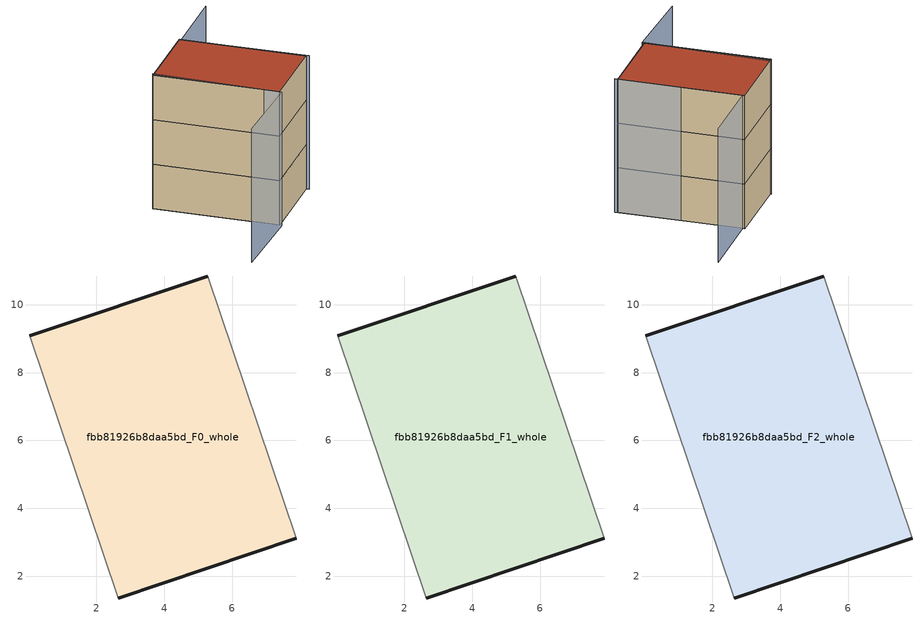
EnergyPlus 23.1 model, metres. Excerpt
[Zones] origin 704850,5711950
fbb81926b8daa5bd_F0_whole
 floor ground (EU_floor_Construction): 7.89,3.12 5.28,10.85 0.04,9.08 2.65,1.36 z0
 wall outside (EU_wall_Construction): 0.04,9.08 5.28,10.85 / 7.89,3.12 2.65,1.36 z0:3
 wall adiabatic (EU_wall_Construction): 2.65,1.36 0.04,9.08 / 5.28,10.85 7.89,3.12 z0:3
fbb81926b8daa5bd_F1_whole
 floor to fbb81926b8daa5bd_F0_whole (EU_floor_Construction): 7.88,3.12 5.27,10.85 0.04,9.08 2.65,1.36 z3
 wall outside (EU_wall_Construction): 0.04,9.08 5.28,10.85 / 7.89,3.12 2.65,1.36 z3:6
 wall adiabatic (EU_wall_Construction): 2.65,1.36 0.04,9.08 / 5.28,10.85 7.89,3.12 z3:6
fbb81926b8daa5bd_F2_whole
 floor to fbb81926b8daa5bd_F1_whole (EU_floor_Construction): 7.88,3.12 5.27,10.85 0.04,9.08 2.65,1.36 z6
 wall outside (EU_wall_Construction): 0.04,9.08 5.28,10.85 / 7.89,3.12 2.65,1.36 z6:9
 wall adiabatic (EU_wall_Construction): 2.65,1.36 0.04,9.08 / 5.28,10.85 7.89,3.12 z6:9
 roof outside (EU_roof_Construction): 5.28,10.85 7.89,3.12 2.65,1.36 0.04,9.08 z9
shading: 0.22,9.2 2.66,1.22 / 2.66,1.22 -2.72,-0.43 / 7.97,2.95 5.3,10.7 / 5.3,10.7 10.17,12.38 z0:9
[Building]
EU S2 Campaign: North Axis=0; Terrain=City; Solar Distribution=FullExterior
[Site:Location]
London: Latitude=51.5; Longitude=-0.5; Time Zone=0; Elevation=25
[SizingPeriod:WeatherFileDays]
AnnualSizingPeriod: Begin Month=1; Begin Day of Month=1; End Month=12; End Day of Month=31; Day of Week for Start Day=Monday; Use Weather File Daylight Saving Period=No; Use Weather File Rain and Snow Indicators=No
[MATERIAL]
EU_InternalMass_Material: Roughness=MediumRough; Thickness=0.1; Conductivity=1; Density=1800; Specific Heat=900; Thermal Absorptance=0.9; Solar Absorptance=0.7; Visible Absorptance=0.7
[MATERIAL:NOMASS] Roughness=MediumRough; Thermal Absorptance=0.9; Solar Absorptance=0.7; Visible Absorptance=0.7
Name | Thermal Resistance
EU_wall_NoMass | 1.04674
EU_roof_NoMass | 4.32442
EU_floor_NoMass | 2.04616
[CONSTRUCTION]
EU_wall_Construction: EU_wall_NoMass
EU_roof_Construction: EU_roof_NoMass
EU_floor_Construction: EU_floor_NoMass
EU_InternalMass_Construction: EU_InternalMass_Material
[ZONE] Type=1; Multiplier=1; Ceiling Height=autocalculate; Volume=135.264; Floor Area=autocalculate; Part of Total Floor Area=Yes
fbb81926b8daa5bd_F0_whole; fbb81926b8daa5bd_F1_whole; fbb81926b8daa5bd_F2_whole
[INTERNALMASS] Construction=EU_InternalMass_Construction; Surface Area=45.0881
Name | Zone or ZoneList
fbb81926b8daa5bd_F0_whole_EU_InternalMass | fbb81926b8daa5bd_F0_whole
fbb81926b8daa5bd_F1_whole_EU_InternalMass | fbb81926b8daa5bd_F1_whole
fbb81926b8daa5bd_F2_whole_EU_InternalMass | fbb81926b8daa5bd_F2_whole
[OTHEREQUIPMENT] Fuel Type=Electricity; Design Level Calculation Method=Watts/Area; Power per Zone Floor Area=1; Fraction Latent=0; Fraction Radiant=0; Fraction Lost=0; Carbon Dioxide Generation Rate=0; EndUse Subcategory=EU_Step8_InternalGains
Name | Zone or ZoneList or Space or SpaceList | Schedule
EU_Step8_InternalGain_fbb81926b8daa5bd_F0_whole_f000 | fbb81926b8daa5bd_F0_whole | EU_Step8_GainSchedule_fbb81926b8daa5bd_F0_whole_f000
EU_Step8_InternalGain_fbb81926b8daa5bd_F1_whole_f000 | fbb81926b8daa5bd_F1_whole | EU_Step8_GainSchedule_fbb81926b8daa5bd_F1_whole_f000
EU_Step8_InternalGain_fbb81926b8daa5bd_F2_whole_f000 | fbb81926b8daa5bd_F2_whole | EU_Step8_GainSchedule_fbb81926b8daa5bd_F2_whole_f000
[ZONEVENTILATION:DESIGNFLOWRATE] Schedule=EU_AlwaysOn; Design Flow Rate Calculation Method=AirChanges/Hour; Air Changes per Hour=0.488719; Ventilation Type=Natural; Fan Pressure Rise=0; Fan Total Efficiency=1; Constant Term Coefficient=1; Temperature Term Coefficient=0; Velocity Term Coefficient=0; Velocity Squared Term Coefficient=0; Minimum Indoor Temperature=-100; Maximum Indoor Temperature=100; Delta Temperature=-100; Minimum Outdoor Temperature=-100; Maximum Outdoor Temperature=100; Maximum Wind Speed=40
Name | Zone or ZoneList or Space or SpaceList
EU_ConstantAir_fbb81926b8daa5bd_F0_whole | fbb81926b8daa5bd_F0_whole
EU_ConstantAir_fbb81926b8daa5bd_F1_whole | fbb81926b8daa5bd_F1_whole
EU_ConstantAir_fbb81926b8daa5bd_F2_whole | fbb81926b8daa5bd_F2_whole
[HVACTEMPLATE:THERMOSTAT] Constant Heating Setpoint=20; Constant Cooling Setpoint=50
EU_HeatOnly_fbb81926b8daa5bd_F0_whole; EU_HeatOnly_fbb81926b8daa5bd_F1_whole; EU_HeatOnly_fbb81926b8daa5bd_F2_whole
[HVACTEMPLATE:ZONE:IDEALLOADSAIRSYSTEM] System Availability Schedule=EU_AlwaysOn; Maximum Heating Supply Air Temperature=50; Minimum Cooling Supply Air Temperature=13; Maximum Heating Supply Air Humidity Ratio=0.0156; Minimum Cooling Supply Air Humidity Ratio=0.0077; Heating Limit=NoLimit; Cooling Limit=NoLimit; Heating Availability Schedule=EU_AlwaysOn; Cooling Availability Schedule=EU_CoolingOff; Dehumidification Control Type=ConstantSensibleHeatRatio; Cooling Sensible Heat Ratio=0.7; Dehumidification Setpoint=60; Humidification Control Type=None; Humidification Setpoint=30; Outdoor Air Method=None; Outdoor Air Flow Rate per Person=0.00944; Outdoor Air Flow Rate per Zone Floor Area=0; Outdoor Air Flow Rate per Zone=0; Demand Controlled Ventilation Type=None; Outdoor Air Economizer Type=NoEconomizer; Heat Recovery Type=None; Sensible Heat Recovery Effectiveness=0.7; Latent Heat Recovery Effectiveness=0.65
Name | Template Thermostat
fbb81926b8daa5bd_F0_whole | EU_HeatOnly_fbb81926b8daa5bd_F0_whole
fbb81926b8daa5bd_F1_whole | EU_HeatOnly_fbb81926b8daa5bd_F1_whole
fbb81926b8daa5bd_F2_whole | EU_HeatOnly_fbb81926b8daa5bd_F2_whole
[SIZING:ZONE] Zone Cooling Design Supply Air Temperature Input Method=SupplyAirTemperature; Zone Cooling Design Supply Air Temperature=13; Zone Heating Design Supply Air Temperature Input Method=SupplyAirTemperature; Zone Heating Design Supply Air Temperature=50; Zone Cooling Design Supply Air Humidity Ratio=0.008; Zone Heating Design Supply Air Humidity Ratio=0.008; Cooling Design Air Flow Method=DesignDay; Cooling Design Air Flow Rate=0; Cooling Minimum Air Flow per Zone Floor Area=0.000762; Cooling Minimum Air Flow=0; Cooling Minimum Air Flow Fraction=0.2; Heating Design Air Flow Method=DesignDay; Heating Design Air Flow Rate=0; Heating Maximum Air Flow per Zone Floor Area=0.002032; Heating Maximum Air Flow=0.141576; Heating Maximum Air Flow Fraction=0.3; Account for Dedicated Outdoor Air System=No; Dedicated Outdoor Air System Control Strategy=NeutralSupplyAir; Dedicated Outdoor Air Low Setpoint Temperature for Design=autosize; Dedicated Outdoor Air High Setpoint Temperature for Design=autosize; Zone Load Sizing Method=Sensible Load Only No Latent Load; Zone Latent Cooling Design Supply Air Humidity Ratio Input Method=HumidityRatioDifference; Zone Cooling Design Supply Air Humidity Ratio Difference=0.005; Zone Latent Heating Design Supply Air Humidity Ratio Input Method=HumidityRatioDifference; Zone Humidification Design Supply Air Humidity Ratio Difference=0.005
fbb81926b8daa5bd_F0_whole; fbb81926b8daa5bd_F1_whole; fbb81926b8daa5bd_F2_whole
[SCHEDULE:CONSTANT]
Name | Hourly Value
EU_AlwaysOn | 1
EU_CoolingOff | 0
[SCHEDULE:FILE] Column Number=1; Rows to Skip at Top=0; Number of Hours of Data=8760; Column Separator=Comma; Interpolate to Timestep=No; Minutes per Item=60; Adjust Schedule for Daylight Savings=Yes
Name | File
EU_Step8_GainSchedule_fbb81926b8daa5bd_F0_whole_f000 | ../../schedules/fbb81926b8daa5bd/fbb81926b8daa5bd_F0_whole_f000_gain.csv
EU_Step8_GainSchedule_fbb81926b8daa5bd_F1_whole_f000 | ../../schedules/fbb81926b8daa5bd/fbb81926b8daa5bd_F1_whole_f000_gain.csv
EU_Step8_GainSchedule_fbb81926b8daa5bd_F2_whole_f000 | ../../schedules/fbb81926b8daa5bd/fbb81926b8daa5bd_F2_whole_f000_gain.csv
